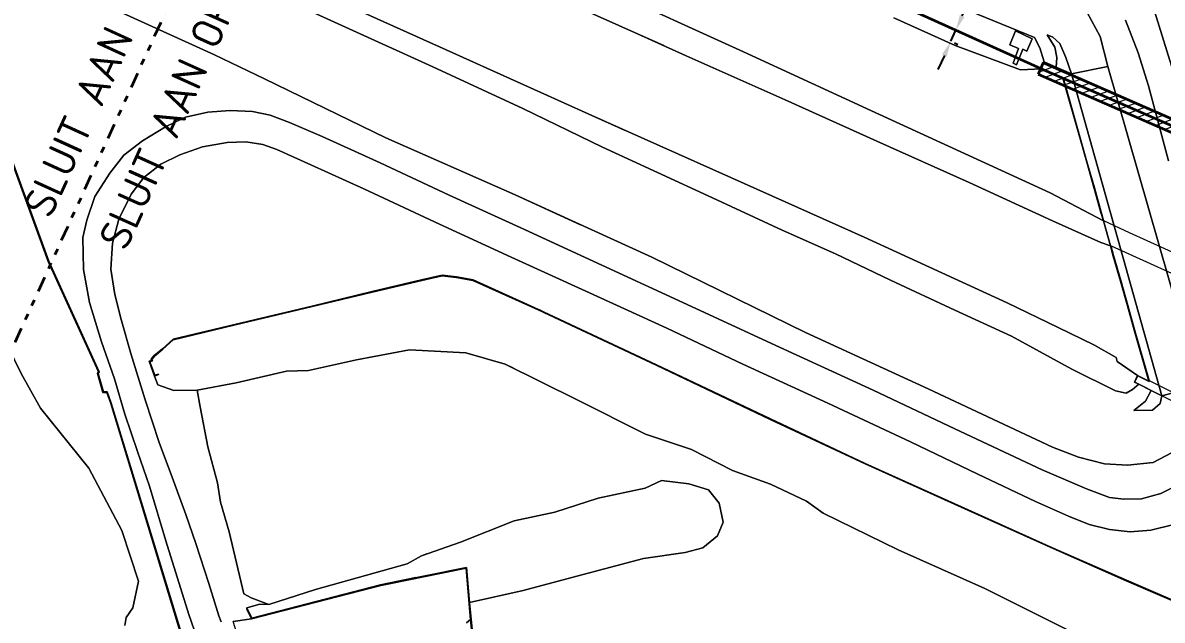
# Model space of a CAD drawing. Header units: metres. Extents: x 112942 to 118371, y 496117 to 499046.
# Drawn here: x 113584.2 to 113767.1, y 498353.3 to 498449.3 of the extents above; entities that cross this region are included whole.
import ezdxf
from ezdxf.enums import TextEntityAlignment as Align

# ---------------------------------------------------------------- set-up
doc = ezdxf.new("R2010")
doc.units = ezdxf.units.M
doc.linetypes.add('AL-TEKENBLADGRENS', pattern=[11.5, 2.5, -1.5, 1, -1.5, 1, -1.5, 2.5])
for name, color, linetype, lineweight in [('B-WE-OG-TOPOKAART-G', 253, 'Continuous', 18), ('N-WE-KL-DATA_GLASVEZEL-G', 90, 'KL-GLASVEZEL-N', 35), ('N-WE-KL-DATA_GLASVEZEL-M', 7, 'Continuous', 18), ('N-WE-KL-DATA_KABELGOOT-A', 92, 'Continuous', 18), ('N-WE-KL-DATA_KABELGOOT-G', 90, 'Continuous', 35), ('X-XX-AL-TEKENBLADGRENS-G', 7, 'AL-TEKENBLADGRENS', 35), ('X-XX-AL-TEKENBLADGRENS-T50', 130, 'Continuous', 50)]:
    doc.layers.add(name, color=color, linetype=linetype, lineweight=lineweight)
doc.styles.add('ISO', font='isocp.shx')
doc.styles.add('NLCS-ISO-T50', font='NLCS-ISO.ttf', dxfattribs={"height": 5})
doc.linetypes.add('KL-GLASVEZEL-N', pattern='A,4,-1,[101,NLCS.SHX,S=0.5,R=0,X=0,Y=0],-1,4,-1,["G",Standard,S=1,R=0,X=-0.25,Y=-0.5],-1.5', length=12.5)
doc.dimstyles.new('ISO', dxfattribs={"dimtxt": 2.5, "dimasz": 2.5, "dimexe": 1.25, "dimexo": 0.625, "dimtad": 1, "dimtxsty": 'ISO', "dimcen": 2.5, "dimadec": 0, "dimazin": 0, "dimtfac": 1, "dimtmove": 0, "dimatfit": 3, "dimfxl": 1, "dimarcsym": 0})

# ---------------------------------------------------------------- blocks, each defined once
blk = doc.blocks.new('*D62')
at = {"layer": 'Defpoints', "color": 0, "transparency": 16777216}
for p in [(113733.96, 498448.08), (113733.96, 498448.08), (113733.16, 498446.31)]:
    blk.add_point(p, dxfattribs=at)
at = {"layer": 'N-WE-KL-DATA_GLASVEZEL-M', "color": 0, "lineweight": -2, "transparency": 16777216}
for p, q in [((113734.99, 498450.36), (113738.59, 498458.32)), ((113733.16, 498446.31), (113733.96, 498448.08)), ((113734.53, 498447.82), (113735.1, 498447.57)), ((113733.73, 498446.05), (113734.3, 498445.79)), ((113732.13, 498444.03), (113731.1, 498441.75))]:
    blk.add_line(p, q, dxfattribs=at)
at = {"layer": 'N-WE-KL-DATA_GLASVEZEL-M', "color": 0, "transparency": 16777216}
for points in [[(113734.61, 498450.53), (113735.37, 498450.19), (113733.96, 498448.08)], [(113731.75, 498444.2), (113732.51, 498443.86), (113733.16, 498446.31)]]:
    blk.add_solid(points, dxfattribs=at)
at = {"layer": 'N-WE-KL-DATA_GLASVEZEL-M', "color": 0, "transparency": 16777216, "insert": (113735.43, 498456.33), "char_height": 2.5, "attachment_point": 5, "rotation": 65.6959, "style": 'ISO'}
blk.add_mtext('1,95', dxfattribs=at)

msp = doc.modelspace()

# ---------------------------------------------------------------- hatches: boundary and pattern name
at = {"layer": 'N-WE-KL-DATA_KABELGOOT-A'}
h = msp.add_hatch(dxfattribs=at)
h.set_pattern_fill('ANSI31', color=256, scale=0.35, style=0)
h.set_pattern_definition([(20, (113280.6995, 498011.3601), (-0.3800699, 1.0442334), [])])
h.paths.add_polyline_path([(113747.207, 498441.003), (113811.343, 498412.959), (113812.144, 498414.791), (113748.008, 498442.836)])

# ---------------------------------------------------------------- linework, layer by layer
at = {"layer": 'B-WE-OG-TOPOKAART-G'}
for points in [[(113680.766, 498432.046, 6.619), (113674.909, 498434.659, 6.629), (113652.136, 498444.92, 6.622), (113628.935, 498455.426, 6.615), (113605.692, 498465.936, 6.643), (113582.381, 498476.284, 6.578), (113558.957, 498486.213, 6.581), (113548.61, 498490.54, 6.571), (113525.808, 498500.073, 6.547), (113502.919, 498509.311, 6.475), (113490.704, 498514.081, 6.396), (113475.551, 498519.226, 6.305), (113458.5, 498523.963, 6.216), (113466.537, 498534.285, 6.768), (113468.114, 498539.384, 6.937), (113448.143, 498548.573, 6.933), (113414.083, 498563.854, 7.012)], [(113687.083, 498445.593, 7.002), (113682.846, 498447.5, 7.018), (113647.484, 498463.315, 7.018), (113623.825, 498473.953, 7.003), (113595.491, 498487.322, 7.041), (113569.942, 498498.891, 7.022), (113541.159, 498511.86, 7.006), (113515.37, 498523.489, 7.001), (113490.165, 498534.76, 7.016), (113464.322, 498546.345, 7.055), (113438.683, 498557.872, 7.086)], [(113438.683, 498557.872, 7.086), (113464.322, 498546.345, 7.055), (113490.165, 498534.76, 7.016), (113515.37, 498523.489, 7.001), (113541.159, 498511.86, 7.006), (113569.942, 498498.891, 7.022), (113595.491, 498487.322, 7.041), (113623.825, 498473.953, 7.003), (113647.484, 498463.315, 7.018), (113682.846, 498447.5, 7.018), (113687.083, 498445.593, 7.002)], [(113439.674, 498527.521, 6.099), (113458.5, 498523.963, 6.216), (113475.551, 498519.226, 6.305), (113490.704, 498514.081, 6.396), (113502.919, 498509.311, 6.475), (113525.808, 498500.073, 6.547), (113548.61, 498490.54, 6.571), (113558.957, 498486.213, 6.581), (113582.381, 498476.284, 6.578), (113605.692, 498465.936, 6.643), (113628.935, 498455.426, 6.615), (113652.136, 498444.92, 6.622), (113674.909, 498434.659, 6.629), (113680.766, 498432.046, 6.619)], [(113679.089, 498428.451, 6.273), (113677.223, 498429.309, 6.27), (113664.422, 498435.5, 6.317), (113650.007, 498442.171, 6.257), (113635.977, 498448.578, 6.273), (113616.357, 498457.565, 6.3), (113594.48, 498467.449, 6.37), (113589.938, 498468.011, 6.44), (113585.243, 498469.644, 6.39), (113582.869, 498471.755, 6.377), (113582.064, 498472.47, 6.373), (113552.162, 498485.513, 6.287), (113531.104, 498494.174, 6.243), (113511.132, 498501.99, 6.193), (113494.706, 498508.8, 6.173), (113483.98, 498512.812, 6.127), (113475.468, 498515.743, 6.08), (113467.354, 498518.154, 6.063), (113455.432, 498521.047, 5.91), (113446.351, 498522.968, 5.863), (113437.098, 498524.55, 5.8)], [(113538.691, 498517.3, 6.954), (113539.049, 498517.139, 6.954), (113559.022, 498508.188, 6.96), (113576.603, 498500.35, 6.94), (113601.149, 498489.304, 6.945), (113628.123, 498477.21, 6.927), (113653.491, 498465.75, 6.938), (113676.824, 498455.132, 6.951), (113699.85, 498444.604, 6.926), (113721.694, 498434.548, 6.897), (113749.122, 498421.955, 6.869), (113757.652, 498417.439, 6.902), (113758.791, 498413.424, 6.845), (113757.254, 498413.984, 6.864), (113749.473, 498417.477, 6.891), (113736.087, 498423.628, 6.935), (113721.29, 498430.258, 6.971), (113706.575, 498436.873, 6.997)], [(113706.575, 498436.873, 6.997), (113690.668, 498443.979, 6.988), (113682.846, 498447.5, 7.018), (113647.484, 498463.315, 7.018), (113623.825, 498473.953, 7.003), (113595.491, 498487.322, 7.041), (113569.942, 498498.891, 7.022), (113541.159, 498511.86, 7.006), (113537.024, 498513.725, 7.005)], [(113676.365, 498476.296, 6.181), (113691.073, 498482.96, 0.197), (113707.173, 498476.298, 0.147), (113727.778, 498467.616, 0.217), (113741.202, 498461.821, 0.263), (113748.563, 498457.421, 0.29), (113754.374, 498452.209, 0.166), (113757.131, 498447.065, 0.336), (113758.363, 498442.252, 0.306), (113752.555, 498441.066, 4.526), (113751.609, 498443.706, 4.686), (113750.672, 498445.957, 4.676), (113749.565, 498446.971, 4.626), (113748.624, 498447.324, 4.9), (113749.842, 498445.367, 4.887), (113750.157, 498443.691, 4.953), (113750.076, 498442.15, 4.89), (113748.145, 498442.994, 6.46), (113747.473, 498445.224, 6.18), (113746.608, 498446.877, 6.329), (113734.929, 498451.644, 6.05), (113711.499, 498461.619, 6.123), (113681.815, 498474.03, 6.16), (113676.365, 498476.296, 6.181)], [(113577.602, 498460.99, 0.247), (113582.869, 498471.755, 6.377), (113585.243, 498469.644, 6.39), (113589.938, 498468.011, 6.44), (113594.48, 498467.449, 6.37), (113616.357, 498457.565, 6.3), (113635.977, 498448.578, 6.273), (113650.007, 498442.171, 6.257), (113664.422, 498435.5, 6.317), (113677.223, 498429.309, 6.27), (113679.089, 498428.451, 6.273)], [(113647.484, 498463.315, 7.018), (113682.846, 498447.5, 7.018), (113690.668, 498443.979, 6.988), (113706.575, 498436.873, 6.997), (113721.29, 498430.258, 6.971), (113736.087, 498423.628, 6.935), (113749.473, 498417.477, 6.891), (113757.254, 498413.984, 6.864), (113758.791, 498413.424, 6.845), (113759.252, 498411.8, 6.864), (113760.392, 498407.777, 6.796), (113761.519, 498403.804, 6.73), (113762.674, 498399.731, 6.657), (113764.939, 498391.742, 6.563), (113764.22, 498392.107, 6.557), (113763.15, 498392.649, 6.567), (113759.875, 498394.895, 6.533), (113759.727, 498395.516, 6.548), (113756.115, 498397.546, 6.573), (113750.385, 498400.355, 6.568), (113742.184, 498404.272, 6.567), (113719.269, 498414.841, 6.602), (113697.934, 498424.386, 6.591), (113674.909, 498434.659, 6.629), (113652.136, 498444.92, 6.622), (113628.935, 498455.426, 6.615)], [(113571.719, 498448.934, -0.602), (113577.602, 498460.99, 0.247), (113581.367, 498459.404, 0.253), (113614.917, 498444.091, 0.28), (113622.989, 498440.26, 0.323), (113642.438, 498430.778, 0.27), (113663.224, 498421.613, 0.257), (113673.677, 498416.845, 0.262)], [(113571.719, 498448.934, -0.602), (113577.602, 498460.99, 0.247), (113581.367, 498459.404, 0.253), (113614.917, 498444.091, 0.28), (113622.989, 498440.26, 0.323), (113642.438, 498430.778, 0.27), (113663.224, 498421.613, 0.257), (113685.154, 498411.609, 0.267), (113709.803, 498399.555, 0.203), (113729.508, 498390.488, 0.24), (113749.5, 498381.142, 0.32), (113753.641, 498379.525, 0.393), (113757.837, 498378.445, 0.36), (113761.522, 498378.223, 0.34), (113765.628, 498378.653, 0.297), (113768.612, 498380.229, 0.283)], [(113673.677, 498416.845, 0.262), (113663.224, 498421.613, 0.257), (113642.438, 498430.778, 0.27), (113622.989, 498440.26, 0.323), (113614.917, 498444.091, 0.28), (113581.367, 498459.404, 0.253), (113577.602, 498460.99, 0.247)], [(113768.612, 498380.229, 0.283), (113765.628, 498378.653, 0.297), (113761.522, 498378.223, 0.34), (113757.837, 498378.445, 0.36), (113753.641, 498379.525, 0.393), (113749.5, 498381.142, 0.32), (113729.508, 498390.488, 0.24), (113709.803, 498399.555, 0.203), (113685.154, 498411.609, 0.267), (113663.224, 498421.613, 0.257), (113642.438, 498430.778, 0.27), (113622.989, 498440.26, 0.323), (113614.917, 498444.091, 0.28), (113581.367, 498459.404, 0.253), (113577.602, 498460.99, 0.247)], [(113616.357, 498457.565, 6.3), (113635.977, 498448.578, 6.273), (113650.007, 498442.171, 6.257), (113664.422, 498435.5, 6.317), (113677.223, 498429.309, 6.27), (113694.919, 498421.179, 6.297), (113706.065, 498415.95, 6.293), (113714.652, 498412.151, 6.31), (113723.454, 498407.959, 6.273), (113733.81, 498403.135, 6.297), (113742.901, 498398.92, 6.29), (113752.573, 498393.654, 6.287), (113759.583, 498390.15, 6.353), (113761.337, 498389.801, 6.417), (113762.348, 498390.352, 6.43), (113763.337, 498391.22, 6.653), (113765.327, 498390.211, 4.92), (113764.397, 498388.52, 5.001), (113762.527, 498386.992, 5.05), (113765.559, 498387.039, 4.935), (113766.766, 498388.139, 4.857), (113767.047, 498389.338, 4.956), (113773.098, 498390.984, 0.146)], [(113628.935, 498455.426, 6.615), (113652.136, 498444.92, 6.622), (113674.909, 498434.659, 6.629), (113697.934, 498424.386, 6.591), (113719.269, 498414.841, 6.602), (113742.184, 498404.272, 6.567), (113750.385, 498400.355, 6.568), (113756.115, 498397.546, 6.573), (113759.727, 498395.516, 6.548), (113759.875, 498394.895, 6.533), (113763.15, 498392.649, 6.567), (113762.662, 498391.553, 6.416), (113763.337, 498391.22, 6.653), (113762.348, 498390.352, 6.43), (113761.337, 498389.801, 6.417), (113759.583, 498390.15, 6.353), (113752.573, 498393.654, 6.287), (113742.901, 498398.92, 6.29), (113733.81, 498403.135, 6.297), (113723.454, 498407.959, 6.273), (113714.652, 498412.151, 6.31), (113706.065, 498415.95, 6.293), (113694.919, 498421.179, 6.297), (113677.223, 498429.309, 6.27), (113664.422, 498435.5, 6.317), (113650.007, 498442.171, 6.257), (113635.977, 498448.578, 6.273), (113616.357, 498457.565, 6.3)], [(113724.018, 498450.048, 6.577), (113733.884, 498445.639, 6.538), (113744.367, 498441.709, 6.526), (113747.704, 498441.877, 6.543), (113747.971, 498441.76, 6.533), (113751.149, 498440.371, 6.523), (113753.848, 498430.852, 6.637), (113754.976, 498426.876, 6.707), (113756.17, 498422.666, 6.791), (113757.271, 498418.783, 6.861), (113757.652, 498417.439, 6.902), (113749.122, 498421.955, 6.869), (113721.694, 498434.548, 6.897), (113699.85, 498444.604, 6.926), (113676.824, 498455.132, 6.951)], [(113734.929, 498451.644, 6.05), (113746.608, 498446.877, 6.329), (113747.473, 498445.224, 6.18), (113748.145, 498442.994, 6.46), (113747.704, 498441.877, 6.543), (113744.367, 498441.709, 6.526), (113733.884, 498445.639, 6.538), (113724.018, 498450.048, 6.577)], [(113773.098, 498390.984, 0.146), (113758.363, 498442.252, 0.306), (113757.131, 498447.065, 0.336), (113754.374, 498452.209, 0.166)], [(113761.19, 498449.691, 0.116), (113763.241, 498444.432, 0.136), (113764.896, 498439.131, 0.156), (113768.103, 498427.12, 0.126)], [(113768.103, 498427.12, 0.126), (113764.896, 498439.131, 0.156), (113763.241, 498444.432, 0.136), (113761.19, 498449.691, 0.116)], [(113770.591, 498436.004, 0.126), (113765.861, 498451.11, 0.226)], [(113765.861, 498451.11, 0.226), (113770.591, 498436.004, 0.126)], [(113572.865, 498427.564, -0.867), (113572.238, 498429.79, -0.85), (113572.33, 498429.829, -1.047), (113569.198, 498437.28, -1.047), (113567.138, 498439.605, -1.047), (113571.662, 498448.852, -1.047), (113573.547, 498447.541, -1.047), (113580.893, 498431.059, -1.047), (113588.249, 498410.93, -1.047), (113596.301, 498393.209, -1.047), (113596.165, 498392.958, -1.047), (113597.028, 498389.892, -1.047), (113597.639, 498389.905, -1.047), (113598.272, 498388.129, -1.047), (113609.917, 498349.88, -1.047)], [(113572.865, 498427.564, -0.867), (113572.238, 498429.79, -0.85), (113572.33, 498429.829, -1.047), (113569.198, 498437.28, -1.047), (113567.138, 498439.605, -1.047), (113571.662, 498448.852, -1.047), (113573.547, 498447.541, -1.047), (113580.893, 498431.059, -1.047), (113588.249, 498410.93, -1.047), (113596.301, 498393.209, -1.047), (113596.165, 498392.958, -1.047), (113597.028, 498389.892, -1.047), (113597.639, 498389.905, -1.047), (113598.272, 498388.129, -1.047), (113609.917, 498349.88, -1.047)], [(113571.662, 498448.852, -1.047), (113571.719, 498448.934, -0.602), (113573.627, 498447.607, -0.584), (113580.986, 498431.097, -0.619), (113588.342, 498410.968, -0.584), (113596.412, 498393.205, -0.613), (113596.272, 498392.946, -0.613), (113596.165, 498392.958, -1.047), (113596.301, 498393.209, -1.047), (113588.249, 498410.93, -1.047), (113580.893, 498431.059, -1.047), (113573.547, 498447.541, -1.047), (113571.662, 498448.852, -1.047)], [(113571.662, 498448.852, -1.047), (113571.719, 498448.934, -0.602), (113573.627, 498447.607, -0.584), (113580.986, 498431.097, -0.619), (113588.342, 498410.968, -0.584), (113596.412, 498393.205, -0.613), (113596.272, 498392.946, -0.613), (113596.165, 498392.958, -1.047), (113596.301, 498393.209, -1.047), (113588.249, 498410.93, -1.047), (113580.893, 498431.059, -1.047), (113573.547, 498447.541, -1.047), (113571.662, 498448.852, -1.047)], [(113610.114, 498349.576, -0.648), (113598.367, 498388.161, -0.613), (113597.709, 498390.007, -0.613), (113597.103, 498389.994, -0.613), (113596.272, 498392.946, -0.613), (113596.412, 498393.205, -0.613), (113588.342, 498410.968, -0.584), (113580.986, 498431.097, -0.619), (113573.627, 498447.607, -0.584), (113571.719, 498448.934, -0.602)], [(113610.114, 498349.576, -0.648), (113598.367, 498388.161, -0.613), (113597.709, 498390.007, -0.613), (113597.103, 498389.994, -0.613), (113596.272, 498392.946, -0.613), (113596.412, 498393.205, -0.613), (113588.342, 498410.968, -0.584), (113580.986, 498431.097, -0.619), (113573.627, 498447.607, -0.584), (113571.719, 498448.934, -0.602)], [(113743.146, 498442.765, 6.56), (113743.727, 498442.531, 6.53), (113744.721, 498445.006, 6.35), (113745.357, 498444.712, 6.344), (113746.233, 498446.685, 6.329), (113743.521, 498447.947, 6.446), (113742.651, 498445.738, 6.44), (113744.015, 498445.132, 6.431), (113743.146, 498442.765, 6.56)], [(113743.146, 498442.765, 6.56), (113744.015, 498445.132, 6.431), (113742.651, 498445.738, 6.44), (113743.521, 498447.947, 6.446), (113746.233, 498446.685, 6.329), (113745.357, 498444.712, 6.344), (113744.721, 498445.006, 6.35), (113743.727, 498442.531, 6.53), (113743.146, 498442.765, 6.56)], [(113750.076, 498442.15, 4.89), (113750.157, 498443.691, 4.953), (113749.842, 498445.367, 4.887), (113748.624, 498447.324, 4.9), (113749.565, 498446.971, 4.626), (113750.672, 498445.957, 4.676), (113751.609, 498443.706, 4.686), (113752.555, 498441.066, 4.526), (113750.076, 498442.15, 4.89)], [(113747.971, 498441.76, 6.533), (113747.704, 498441.877, 6.543), (113748.145, 498442.994, 6.46), (113750.076, 498442.15, 4.89), (113752.555, 498441.066, 4.526), (113767.047, 498389.338, 4.956), (113765.327, 498390.211, 4.92), (113763.337, 498391.22, 6.653), (113762.662, 498391.553, 6.416), (113763.15, 498392.649, 6.567), (113764.22, 498392.107, 6.557), (113764.939, 498391.742, 6.563), (113762.674, 498399.731, 6.657), (113761.519, 498403.804, 6.73), (113760.392, 498407.777, 6.796), (113759.252, 498411.8, 6.864), (113758.791, 498413.424, 6.845), (113757.652, 498417.439, 6.902), (113757.271, 498418.783, 6.861), (113756.17, 498422.666, 6.791), (113754.976, 498426.876, 6.707), (113753.848, 498430.852, 6.637), (113751.149, 498440.371, 6.523), (113747.971, 498441.76, 6.533)], [(113811.844, 498415.086, 6.353), (113811.35, 498414.102, 6.36), (113809.702, 498414.822, 6.36), (113824.943, 498361.249, 6.419), (113828.182, 498359.606, 6.333), (113827.684, 498358.625, 6.148), (113762.727, 498391.576, 6.416), (113763.174, 498392.581, 6.567), (113765.018, 498391.646, 6.563), (113751.191, 498440.407, 6.523), (113747.768, 498441.903, 6.543), (113748.172, 498442.927, 6.46), (113811.844, 498415.086, 6.353)], [(113752.555, 498441.066, 4.526), (113758.363, 498442.252, 0.306), (113773.098, 498390.984, 0.146), (113767.047, 498389.338, 4.956), (113752.555, 498441.066, 4.526)], [(113751.245, 498440.398, 6.523), (113809.683, 498414.707, 6.36), (113812.89, 498403.435, 6.643), (113814.02, 498399.463, 6.691), (113815.245, 498395.156, 6.776), (113816.309, 498391.417, 6.836), (113816.713, 498389.999, 6.896), (113794.965, 498400.293, 6.851), (113776.012, 498409.103, 6.839), (113761.847, 498415.54, 6.833), (113757.748, 498417.466, 6.902), (113757.367, 498418.811, 6.861), (113756.266, 498422.693, 6.791), (113755.072, 498426.903, 6.707), (113753.945, 498430.879, 6.637), (113751.245, 498440.398, 6.523)], [(113671.798, 498412.814, 0.243), (113664.724, 498416.073, 0.25), (113652.621, 498421.604, 0.237), (113641.517, 498426.748, 0.28), (113632.209, 498430.977, 0.31), (113626.971, 498433.266, 0.297), (113623.901, 498434.454, 0.317), (113621.048, 498435.008, 0.34), (113617.446, 498435.188, 0.31), (113613.885, 498434.89, 0.253), (113610.289, 498434.108, 0.17), (113607.049, 498432.58, 0.087), (113603.406, 498430.324, -0.003), (113600.396, 498427.989, -0.07), (113598.11, 498425.127, -0.153), (113595.733, 498421.386, -0.237), (113594.425, 498417.592, -0.223), (113593.806, 498414.772, -0.287), (113593.909, 498409.661, -0.183), (113594.888, 498404.362, -0.227), (113596.812, 498398.041, -0.2), (113598.859, 498392.069, -0.15), (113600.549, 498386.414, -0.307), (113602.577, 498380.4, -0.383), (113604.496, 498374.851, -0.58), (113607.153, 498366.084, -0.62), (113610.821, 498354.24, -0.567), (113612.153, 498350.39, -0.53)], [(113612.153, 498350.39, -0.53), (113610.821, 498354.24, -0.567), (113607.153, 498366.084, -0.62), (113604.496, 498374.851, -0.58), (113602.577, 498380.4, -0.383), (113600.549, 498386.414, -0.307), (113598.859, 498392.069, -0.15), (113596.812, 498398.041, -0.2), (113594.888, 498404.362, -0.227), (113593.909, 498409.661, -0.183), (113593.806, 498414.772, -0.287), (113594.425, 498417.592, -0.223), (113595.733, 498421.386, -0.237), (113598.11, 498425.127, -0.153), (113600.396, 498427.989, -0.07), (113603.406, 498430.324, -0.003), (113607.049, 498432.58, 0.087), (113610.289, 498434.108, 0.17), (113613.885, 498434.89, 0.253), (113617.446, 498435.188, 0.31), (113621.048, 498435.008, 0.34), (113623.901, 498434.454, 0.317), (113626.971, 498433.266, 0.297), (113632.209, 498430.977, 0.31), (113641.517, 498426.748, 0.28), (113652.621, 498421.604, 0.237), (113664.724, 498416.073, 0.25), (113671.798, 498412.814, 0.243)], [(113770.06, 498375.298, 0.203), (113766.877, 498373.653, 0.2), (113763.8, 498372.813, 0.22), (113760.951, 498372.791, 0.2), (113758.61, 498373.012, 0.183), (113754.944, 498374.409, 0.247), (113747.829, 498377.468, 0.207), (113733.814, 498384.079, 0.187), (113720.667, 498390.28, 0.193), (113705.067, 498397.421, 0.233), (113691.538, 498403.731, 0.237), (113677.134, 498410.356, 0.237), (113664.724, 498416.073, 0.25), (113652.621, 498421.604, 0.237), (113641.517, 498426.748, 0.28), (113632.209, 498430.977, 0.31), (113626.971, 498433.266, 0.297), (113623.901, 498434.454, 0.317), (113621.048, 498435.008, 0.34), (113617.446, 498435.188, 0.31), (113613.885, 498434.89, 0.253), (113610.289, 498434.108, 0.17), (113607.049, 498432.58, 0.087), (113603.406, 498430.324, -0.003), (113600.396, 498427.989, -0.07), (113598.11, 498425.127, -0.153), (113595.733, 498421.386, -0.237), (113594.425, 498417.592, -0.223), (113593.806, 498414.772, -0.287), (113593.909, 498409.661, -0.183), (113594.888, 498404.362, -0.227), (113596.812, 498398.041, -0.2), (113598.859, 498392.069, -0.15), (113600.549, 498386.414, -0.307), (113602.577, 498380.4, -0.383), (113604.496, 498374.851, -0.58), (113607.153, 498366.084, -0.62), (113610.821, 498354.24, -0.567), (113612.153, 498350.39, -0.53)], [(113612.153, 498350.39, -0.53), (113610.821, 498354.24, -0.567), (113607.153, 498366.084, -0.62), (113604.496, 498374.851, -0.58), (113602.577, 498380.4, -0.383), (113600.549, 498386.414, -0.307), (113598.859, 498392.069, -0.15), (113596.812, 498398.041, -0.2), (113594.888, 498404.362, -0.227), (113593.909, 498409.661, -0.183), (113593.806, 498414.772, -0.287), (113594.425, 498417.592, -0.223), (113595.733, 498421.386, -0.237), (113598.11, 498425.127, -0.153), (113600.396, 498427.989, -0.07), (113603.406, 498430.324, -0.003), (113607.049, 498432.58, 0.087), (113610.289, 498434.108, 0.17), (113613.885, 498434.89, 0.253), (113617.446, 498435.188, 0.31), (113621.048, 498435.008, 0.34), (113623.901, 498434.454, 0.317), (113626.971, 498433.266, 0.297), (113632.209, 498430.977, 0.31), (113641.517, 498426.748, 0.28), (113652.621, 498421.604, 0.237), (113664.724, 498416.073, 0.25), (113677.134, 498410.356, 0.237), (113691.538, 498403.731, 0.237), (113705.067, 498397.421, 0.233), (113720.667, 498390.28, 0.193), (113733.814, 498384.079, 0.187), (113747.829, 498377.468, 0.207), (113754.944, 498374.409, 0.247), (113758.61, 498373.012, 0.183), (113760.951, 498372.791, 0.2), (113763.8, 498372.813, 0.22), (113766.877, 498373.653, 0.2), (113770.06, 498375.298, 0.203)], [(113615.99, 498353.06, -0.559), (113615.651, 498354.06, -0.56), (113614.042, 498359.251, -0.543), (113611.95, 498365.652, -0.513), (113610.324, 498370.284, -0.56), (113608.336, 498375.736, -0.447), (113606.066, 498381.855, -0.33), (113603.786, 498388.703, -0.177), (113601.488, 498396.135, -0.133), (113599.934, 498401.619, -0.3), (113598.919, 498405.626, -0.263), (113598.278, 498409.725, -0.327), (113598.568, 498413.862, -0.337), (113599.569, 498417.746, -0.287), (113601.546, 498421.744, -0.297), (113603.569, 498424.42, -0.17), (113606.317, 498426.552, -0.103), (113609.401, 498428.076, -0.017), (113613.034, 498429.339, 0.087), (113616.986, 498430.02, 0.18), (113619.945, 498430.125, 0.24), (113622.685, 498429.742, 0.207), (113624.972, 498428.895, 0.187), (113630.431, 498426.463, 0.18), (113638.899, 498422.6, 0.157), (113651.074, 498416.945, 0.11), (113662.59, 498411.652, 0.087), (113669.726, 498408.371, 0.097)], [(113669.726, 498408.371, 0.097), (113662.59, 498411.652, 0.087), (113651.074, 498416.945, 0.11), (113638.899, 498422.6, 0.157), (113630.431, 498426.463, 0.18), (113624.972, 498428.895, 0.187), (113622.685, 498429.742, 0.207), (113619.945, 498430.125, 0.24), (113616.986, 498430.02, 0.18), (113613.034, 498429.339, 0.087), (113609.401, 498428.076, -0.017), (113606.317, 498426.552, -0.103), (113603.569, 498424.42, -0.17), (113601.546, 498421.744, -0.297), (113599.569, 498417.746, -0.287), (113598.568, 498413.862, -0.337), (113598.278, 498409.725, -0.327), (113598.919, 498405.626, -0.263), (113599.934, 498401.619, -0.3), (113601.488, 498396.135, -0.133), (113603.786, 498388.703, -0.177), (113606.066, 498381.855, -0.33), (113608.336, 498375.736, -0.447), (113610.324, 498370.284, -0.56), (113611.95, 498365.652, -0.513), (113614.042, 498359.251, -0.543), (113615.651, 498354.06, -0.56), (113615.99, 498353.06, -0.559)], [(113615.99, 498353.06, -0.559), (113615.651, 498354.06, -0.56), (113614.042, 498359.251, -0.543), (113611.95, 498365.652, -0.513), (113610.324, 498370.284, -0.56), (113608.336, 498375.736, -0.447), (113606.066, 498381.855, -0.33), (113603.786, 498388.703, -0.177), (113601.488, 498396.135, -0.133), (113599.934, 498401.619, -0.3), (113598.919, 498405.626, -0.263), (113598.278, 498409.725, -0.327), (113598.568, 498413.862, -0.337), (113599.569, 498417.746, -0.287), (113601.546, 498421.744, -0.297), (113603.569, 498424.42, -0.17), (113606.317, 498426.552, -0.103), (113609.401, 498428.076, -0.017), (113613.034, 498429.339, 0.087), (113616.986, 498430.02, 0.18), (113619.945, 498430.125, 0.24), (113622.685, 498429.742, 0.207), (113624.972, 498428.895, 0.187), (113630.431, 498426.463, 0.18), (113638.899, 498422.6, 0.157), (113651.074, 498416.945, 0.11), (113662.59, 498411.652, 0.087), (113674.571, 498406.143, 0.103), (113687.564, 498400.202, 0.11), (113699.77, 498394.453, 0.09), (113713.401, 498388.199, 0.12), (113726.683, 498381.99, 0.09), (113737.496, 498376.8, 0.013), (113746.743, 498372.42, -0.01), (113752.058, 498370.031, 0.063), (113755.353, 498368.687, 0.11), (113758.624, 498367.924, 0.167), (113761.943, 498367.504, 0.267), (113765.248, 498367.801, 0.34), (113768.962, 498368.717, 0.37)], [(113768.962, 498368.717, 0.37), (113765.248, 498367.801, 0.34), (113761.943, 498367.504, 0.267), (113758.624, 498367.924, 0.167), (113755.353, 498368.687, 0.11), (113752.058, 498370.031, 0.063), (113746.743, 498372.42, -0.01), (113737.496, 498376.8, 0.013), (113726.683, 498381.99, 0.09), (113713.401, 498388.199, 0.12), (113699.77, 498394.453, 0.09), (113687.564, 498400.202, 0.11), (113674.571, 498406.143, 0.103), (113662.59, 498411.652, 0.087), (113651.074, 498416.945, 0.11), (113638.899, 498422.6, 0.157), (113630.431, 498426.463, 0.18), (113624.972, 498428.895, 0.187), (113622.685, 498429.742, 0.207), (113619.945, 498430.125, 0.24), (113616.986, 498430.02, 0.18), (113613.034, 498429.339, 0.087), (113609.401, 498428.076, -0.017), (113606.317, 498426.552, -0.103), (113603.569, 498424.42, -0.17), (113601.546, 498421.744, -0.297), (113599.569, 498417.746, -0.287), (113598.568, 498413.862, -0.337), (113598.278, 498409.725, -0.327), (113598.919, 498405.626, -0.263), (113599.934, 498401.619, -0.3), (113601.488, 498396.135, -0.133), (113603.786, 498388.703, -0.177), (113606.066, 498381.855, -0.33), (113608.336, 498375.736, -0.447), (113610.324, 498370.284, -0.56), (113611.95, 498365.652, -0.513), (113614.042, 498359.251, -0.543), (113615.651, 498354.06, -0.56), (113615.99, 498353.06, -0.559)], [(113567.171, 498425.678, -0.969), (113570.142, 498426.607, -0.856), (113572.865, 498427.564, -0.867), (113576.413, 498420.384, -0.908), (113580.241, 498409.244, -0.856), (113581.034, 498403.892, -0.836), (113581.827, 498397.24, -0.882), (113583.921, 498392.965, -0.867), (113587.029, 498387.364, -0.911), (113594.76, 498377.745, -0.891), (113600.047, 498367.715, -0.902), (113602.759, 498359.629, -0.888), (113601.817, 498355.312, -0.876), (113600.735, 498353.764, -0.844), (113600.529, 498352.502, -0.847)], [(113567.171, 498425.678, -0.969), (113570.142, 498426.607, -0.856), (113572.865, 498427.564, -0.867), (113576.413, 498420.384, -0.908), (113580.241, 498409.244, -0.856), (113581.034, 498403.892, -0.836), (113581.827, 498397.24, -0.882), (113583.921, 498392.965, -0.867), (113587.029, 498387.364, -0.911), (113594.76, 498377.745, -0.891), (113600.047, 498367.715, -0.902), (113602.759, 498359.629, -0.888), (113601.817, 498355.312, -0.876), (113600.735, 498353.764, -0.844), (113600.529, 498352.502, -0.847)], [(113600.529, 498352.502, -0.847), (113600.735, 498353.764, -0.844), (113601.817, 498355.312, -0.876), (113602.759, 498359.629, -0.888), (113600.047, 498367.715, -0.902), (113594.76, 498377.745, -0.891), (113587.029, 498387.364, -0.911), (113583.921, 498392.965, -0.867), (113581.827, 498397.24, -0.882), (113581.034, 498403.892, -0.836), (113580.241, 498409.244, -0.856), (113576.413, 498420.384, -0.908), (113572.865, 498427.564, -0.867)], [(113600.529, 498352.502, -0.847), (113600.735, 498353.764, -0.844), (113601.817, 498355.312, -0.876), (113602.759, 498359.629, -0.888), (113600.047, 498367.715, -0.902), (113594.76, 498377.745, -0.891), (113587.029, 498387.364, -0.911), (113583.921, 498392.965, -0.867), (113581.827, 498397.24, -0.882), (113581.034, 498403.892, -0.836), (113580.241, 498409.244, -0.856), (113576.413, 498420.384, -0.908), (113572.865, 498427.564, -0.867)], [(113824.889, 498361.257, 6.419), (113795.889, 498376.385, 6.689), (113765.035, 498391.769, 6.563), (113762.77, 498399.759, 6.657), (113761.615, 498403.831, 6.73), (113760.488, 498407.804, 6.796), (113759.348, 498411.827, 6.864), (113758.887, 498413.451, 6.845), (113774.282, 498406.465, 6.86), (113796.191, 498396.266, 6.836), (113817.912, 498385.783, 6.821), (113818.245, 498384.612, 6.877), (113819.398, 498380.558, 6.801), (113820.56, 498376.475, 6.74), (113821.725, 498372.377, 6.663), (113824.889, 498361.257, 6.419)], [(113667.266, 498403.095, -0.81), (113666.962, 498403.238, -0.81), (113656.472, 498407.99, -0.81), (113653.814, 498408.473, -0.81), (113651.507, 498408.727, -0.81), (113648.194, 498407.989, -0.81), (113640.243, 498406.124, -0.81), (113630.62, 498403.783, -0.81), (113618.228, 498400.839, -0.81), (113608.282, 498398.471, -0.81), (113606.602, 498396.923, -0.81), (113605.225, 498395.81, -0.81), (113604.778, 498395.229, -0.752), (113604.85, 498395.055, -0.752), (113604.442, 498394.906, -0.506), (113605.313, 498392.526, -0.506), (113605.831, 498391.106, -0.515), (113608.434, 498390.237, -0.729), (113612.14, 498390.266, -0.717), (113612.637, 498387.583, -0.497), (113613.87, 498381.148, -0.52), (113615.396, 498375.373, -0.583), (113615.926, 498372.263, -0.523), (113617.309, 498367.539, -0.453), (113619.674, 498357.585, -0.573), (113620.828, 498356.932, -0.553), (113623.64, 498355.878, -1.03), (113622.245, 498355.917, -1.03), (113620.139, 498355.32, -1.03), (113620.147, 498355.037, -1.03), (113620.858, 498353.551, -0.628)], [(113772.403, 498354.987, -0.813), (113761.343, 498359.762, -0.813), (113749.613, 498364.917, -0.815), (113734.851, 498371.549, -0.815), (113719.431, 498378.511, -0.813), (113704.221, 498385.673, -0.815), (113685.884, 498394.361, -0.813), (113666.962, 498403.238, -0.81), (113656.472, 498407.99, -0.81), (113653.814, 498408.473, -0.81), (113651.507, 498408.727, -0.81), (113648.194, 498407.989, -0.81), (113640.243, 498406.124, -0.81), (113630.62, 498403.783, -0.81), (113618.228, 498400.839, -0.81), (113608.282, 498398.471, -0.81), (113606.602, 498396.923, -0.81), (113605.225, 498395.81, -0.81), (113604.778, 498395.229, -0.752), (113604.85, 498395.055, -0.752), (113604.442, 498394.906, -0.506), (113605.313, 498392.526, -0.506), (113605.831, 498391.106, -0.515), (113608.434, 498390.237, -0.729), (113612.14, 498390.266, -0.717), (113612.637, 498387.583, -0.497), (113613.87, 498381.148, -0.52), (113615.396, 498375.373, -0.583), (113615.926, 498372.263, -0.523), (113617.309, 498367.539, -0.453), (113619.674, 498357.585, -0.573), (113620.828, 498356.932, -0.553), (113623.64, 498355.878, -1.03), (113622.245, 498355.917, -1.03), (113620.139, 498355.32, -1.03), (113620.147, 498355.037, -1.03), (113620.858, 498353.551, -0.628)], [(113662.932, 498393.801, -0.754), (113661.619, 498394.456, -0.758), (113655.315, 498396.284, -0.746), (113646.263, 498396.748, -0.729), (113637.74, 498395.16, -0.706), (113630.029, 498393.419, -0.735), (113626.508, 498393.338, -0.755), (113618.402, 498391.433, -0.735), (113612.14, 498390.266, -0.717), (113608.434, 498390.237, -0.729), (113605.831, 498391.106, -0.515), (113605.313, 498392.526, -0.506), (113605.97, 498392.766, -1.101), (113605.935, 498392.86, -1.1), (113605.372, 498392.654, -1.1), (113604.57, 498394.846, -1.1), (113604.978, 498394.996, -1.1), (113604.944, 498395.09, -1.101), (113604.893, 498395.214, -1.101), (113605.288, 498395.732, -1.1), (113606.667, 498396.847, -1.1), (113608.331, 498398.38, -1.1), (113618.251, 498400.742, -1.1), (113630.643, 498403.686, -1.1), (113640.266, 498406.027, -1.1), (113648.216, 498407.892, -1.1), (113651.513, 498408.626, -1.1), (113653.8, 498408.374, -1.1), (113656.442, 498407.894, -1.1), (113666.92, 498403.147, -1.1), (113667.223, 498403.005, -1.1)], [(113752.948, 498351.278, -0.847), (113738.614, 498358.427, -0.847), (113724.691, 498364.655, -0.83), (113712.673, 498370.513, -0.836), (113709.98, 498372.448, -0.902), (113704.216, 498375.162, -0.879), (113698.133, 498377.358, -0.853), (113691.508, 498380.734, -0.749), (113684.125, 498383.222, -0.738), (113673.15, 498388.707, -0.723), (113661.619, 498394.456, -0.758), (113655.315, 498396.284, -0.746), (113646.263, 498396.748, -0.729), (113637.74, 498395.16, -0.706), (113630.029, 498393.419, -0.735), (113626.508, 498393.338, -0.755), (113618.402, 498391.433, -0.735), (113612.14, 498390.266, -0.717), (113608.434, 498390.237, -0.729), (113605.831, 498391.106, -0.515), (113605.313, 498392.526, -0.506), (113605.97, 498392.766, -1.101), (113605.935, 498392.86, -1.1), (113605.372, 498392.654, -1.1), (113604.57, 498394.846, -1.1), (113604.978, 498394.996, -1.1), (113604.944, 498395.09, -1.101), (113604.893, 498395.214, -1.101), (113605.288, 498395.732, -1.1), (113606.667, 498396.847, -1.1), (113608.331, 498398.38, -1.1), (113618.251, 498400.742, -1.1), (113630.643, 498403.686, -1.1), (113640.266, 498406.027, -1.1), (113648.216, 498407.892, -1.1), (113651.513, 498408.626, -1.1), (113653.8, 498408.374, -1.1), (113656.442, 498407.894, -1.1), (113666.92, 498403.147, -1.1), (113685.841, 498394.271, -1.1), (113704.178, 498385.583, -1.1), (113719.389, 498378.42, -1.1), (113734.81, 498371.458, -1.1), (113749.572, 498364.826, -1.1), (113761.303, 498359.67, -1.1), (113772.367, 498354.894, -1.1)], [(113604.85, 498395.055, -0.752), (113604.778, 498395.229, -0.752), (113605.225, 498395.81, -0.81), (113606.602, 498396.923, -0.81), (113608.282, 498398.471, -0.81), (113618.228, 498400.839, -0.81), (113630.62, 498403.783, -0.81), (113640.243, 498406.124, -0.81), (113648.194, 498407.989, -0.81), (113651.507, 498408.727, -0.81), (113653.814, 498408.473, -0.81), (113656.472, 498407.99, -0.81), (113666.962, 498403.238, -0.81), (113667.266, 498403.095, -0.81)], [(113604.85, 498395.055, -0.752), (113604.778, 498395.229, -0.752), (113605.225, 498395.81, -0.81), (113606.602, 498396.923, -0.81), (113608.282, 498398.471, -0.81), (113618.228, 498400.839, -0.81), (113630.62, 498403.783, -0.81), (113640.243, 498406.124, -0.81), (113648.194, 498407.989, -0.81), (113651.507, 498408.727, -0.81), (113653.814, 498408.473, -0.81), (113656.472, 498407.99, -0.81), (113666.962, 498403.238, -0.81), (113685.884, 498394.361, -0.813), (113704.221, 498385.673, -0.815), (113719.431, 498378.511, -0.813), (113734.851, 498371.549, -0.815), (113749.613, 498364.917, -0.815), (113761.343, 498359.762, -0.813), (113772.403, 498354.987, -0.813)], [(113667.223, 498403.005, -1.1), (113666.92, 498403.147, -1.1), (113656.442, 498407.894, -1.1), (113653.8, 498408.374, -1.1), (113651.513, 498408.626, -1.1), (113648.216, 498407.892, -1.1), (113640.266, 498406.027, -1.1), (113630.643, 498403.686, -1.1), (113618.251, 498400.742, -1.1), (113608.331, 498398.38, -1.1), (113606.667, 498396.847, -1.1), (113605.288, 498395.732, -1.1), (113604.893, 498395.214, -1.101), (113604.944, 498395.09, -1.101), (113604.85, 498395.055, -0.752)], [(113772.367, 498354.894, -1.1), (113761.303, 498359.67, -1.1), (113749.572, 498364.826, -1.1), (113734.81, 498371.458, -1.1), (113719.389, 498378.42, -1.1), (113704.178, 498385.583, -1.1), (113685.841, 498394.271, -1.1), (113666.92, 498403.147, -1.1), (113656.442, 498407.894, -1.1), (113653.8, 498408.374, -1.1), (113651.513, 498408.626, -1.1), (113648.216, 498407.892, -1.1), (113640.266, 498406.027, -1.1), (113630.643, 498403.686, -1.1), (113618.251, 498400.742, -1.1), (113608.331, 498398.38, -1.1), (113606.667, 498396.847, -1.1), (113605.288, 498395.732, -1.1), (113604.893, 498395.214, -1.101), (113604.944, 498395.09, -1.101), (113604.85, 498395.055, -0.752)], [(113612.14, 498390.266, -0.717), (113618.402, 498391.433, -0.735), (113626.508, 498393.338, -0.755), (113630.029, 498393.419, -0.735), (113637.74, 498395.16, -0.706), (113646.263, 498396.748, -0.729), (113655.315, 498396.284, -0.746), (113661.619, 498394.456, -0.758), (113662.932, 498393.801, -0.754)], [(113612.14, 498390.266, -0.717), (113618.402, 498391.433, -0.735), (113626.508, 498393.338, -0.755), (113630.029, 498393.419, -0.735), (113637.74, 498395.16, -0.706), (113646.263, 498396.748, -0.729), (113655.315, 498396.284, -0.746), (113661.619, 498394.456, -0.758), (113673.15, 498388.707, -0.723), (113684.125, 498383.222, -0.738), (113691.508, 498380.734, -0.749), (113698.133, 498377.358, -0.853), (113704.216, 498375.162, -0.879), (113709.98, 498372.448, -0.902), (113712.673, 498370.513, -0.836), (113724.691, 498364.655, -0.83), (113738.614, 498358.427, -0.847), (113752.948, 498351.278, -0.847)], [(113605.313, 498392.526, -0.506), (113604.442, 498394.906, -0.506), (113604.85, 498395.055, -0.752), (113604.944, 498395.09, -1.101), (113604.978, 498394.996, -1.1), (113604.57, 498394.846, -1.1), (113605.372, 498392.654, -1.1), (113605.935, 498392.86, -1.1), (113605.97, 498392.766, -1.101), (113605.313, 498392.526, -0.506)], [(113605.313, 498392.526, -0.506), (113604.442, 498394.906, -0.506), (113604.85, 498395.055, -0.752), (113604.944, 498395.09, -1.101), (113604.978, 498394.996, -1.1), (113604.57, 498394.846, -1.1), (113605.372, 498392.654, -1.1), (113605.935, 498392.86, -1.1), (113605.97, 498392.766, -1.101), (113605.313, 498392.526, -0.506)], [(113597.028, 498389.892, -1.047), (113596.165, 498392.958, -1.047), (113596.272, 498392.946, -0.613), (113597.103, 498389.994, -0.613), (113597.028, 498389.892, -1.047)], [(113597.028, 498389.892, -1.047), (113596.165, 498392.958, -1.047), (113596.272, 498392.946, -0.613), (113597.103, 498389.994, -0.613), (113597.028, 498389.892, -1.047)], [(113610.018, 498349.546, -0.645), (113609.917, 498349.88, -1.047), (113598.272, 498388.129, -1.047), (113597.639, 498389.905, -1.047), (113597.028, 498389.892, -1.047), (113597.103, 498389.994, -0.613), (113597.709, 498390.007, -0.613), (113598.367, 498388.161, -0.613), (113610.114, 498349.576, -0.648), (113610.018, 498349.546, -0.645)], [(113610.018, 498349.546, -0.645), (113609.917, 498349.88, -1.047), (113598.272, 498388.129, -1.047), (113597.639, 498389.905, -1.047), (113597.028, 498389.892, -1.047), (113597.103, 498389.994, -0.613), (113597.709, 498390.007, -0.613), (113598.367, 498388.161, -0.613), (113610.114, 498349.576, -0.648), (113610.018, 498349.546, -0.645)], [(113649.029, 498363.988, -0.96), (113648.151, 498363.684, -0.948), (113645.859, 498362.378, -1.03), (113631.158, 498358.276, -1.03), (113623.64, 498355.878, -1.03), (113620.828, 498356.932, -0.553), (113619.674, 498357.585, -0.573), (113617.309, 498367.539, -0.453), (113615.926, 498372.263, -0.523), (113615.396, 498375.373, -0.583), (113613.87, 498381.148, -0.52), (113612.637, 498387.583, -0.497), (113612.14, 498390.266, -0.717)], [(113656.245, 498352.419, -0.876), (113655.897, 498356.193, -0.995), (113664.477, 498358.078, -1.035), (113673.123, 498360.384, -1.064), (113683.826, 498363.246, -1.064), (113690.53, 498364.207, -1.064), (113693.349, 498364.953, -1.064), (113695.706, 498366.905, -1.11), (113696.625, 498369.099, -1.145), (113695.992, 498372.142, -1.119), (113694.265, 498374.244, -1.018), (113691.11, 498375.222, -0.997), (113686.732, 498375.789, -1.021), (113684.082, 498374.513, -1.084), (113676.53, 498372.906, -1.087), (113669.6, 498370.696, -1.13), (113663.076, 498369.316, -1.125), (113654.42, 498365.851, -1.032), (113648.151, 498363.684, -0.948), (113645.859, 498362.378, -1.03), (113631.158, 498358.276, -1.03), (113623.64, 498355.878, -1.03), (113620.828, 498356.932, -0.553), (113619.674, 498357.585, -0.573), (113617.309, 498367.539, -0.453), (113615.926, 498372.263, -0.523), (113615.396, 498375.373, -0.583), (113613.87, 498381.148, -0.52), (113612.637, 498387.583, -0.497), (113612.14, 498390.266, -0.717)], [(113767.047, 498389.338, 4.956), (113766.766, 498388.139, 4.857), (113765.559, 498387.039, 4.935), (113762.527, 498386.992, 5.05), (113764.397, 498388.52, 5.001), (113765.327, 498390.211, 4.92), (113767.047, 498389.338, 4.956)], [(113620.147, 498355.037, -1.03), (113620.139, 498355.32, -1.03), (113622.245, 498355.917, -1.03), (113623.64, 498355.878, -1.03), (113631.158, 498358.276, -1.03), (113645.859, 498362.378, -1.03), (113648.151, 498363.684, -0.948), (113654.42, 498365.851, -1.032), (113663.076, 498369.316, -1.125), (113669.6, 498370.696, -1.13), (113676.53, 498372.906, -1.087), (113684.082, 498374.513, -1.084), (113686.732, 498375.789, -1.021), (113691.11, 498375.222, -0.997), (113694.265, 498374.244, -1.018), (113695.992, 498372.142, -1.119), (113696.625, 498369.099, -1.145), (113695.706, 498366.905, -1.11), (113693.349, 498364.953, -1.064), (113690.53, 498364.207, -1.064), (113683.826, 498363.246, -1.064), (113673.123, 498360.384, -1.064), (113664.477, 498358.078, -1.035), (113655.897, 498356.193, -0.995), (113655.738, 498358.015, -1.332), (113655.418, 498361.819, -1.332), (113641.603, 498359.023, -1.332), (113620.913, 498353.669, -1.332), (113620.237, 498355.08, -1.332), (113620.147, 498355.037, -1.03)], [(113620.147, 498355.037, -1.03), (113620.139, 498355.32, -1.03), (113622.245, 498355.917, -1.03), (113623.64, 498355.878, -1.03), (113631.158, 498358.276, -1.03), (113645.859, 498362.378, -1.03), (113648.151, 498363.684, -0.948), (113649.029, 498363.988, -0.96)], [(113620.858, 498353.551, -0.628), (113620.147, 498355.037, -1.03), (113620.237, 498355.08, -1.332), (113620.913, 498353.669, -1.332), (113641.603, 498359.023, -1.332), (113655.418, 498361.819, -1.332), (113655.738, 498358.015, -1.332), (113655.897, 498356.193, -0.995), (113656.245, 498352.419, -0.876), (113656.298, 498351.849, -1.055), (113656.199, 498351.837, -1.055), (113656.129, 498352.399, -0.856), (113656.022, 498353.444, -0.602), (113655.328, 498361.699, -0.764), (113641.626, 498358.926, -0.752), (113620.858, 498353.551, -0.628)], [(113617.94, 498353.114, -0.521), (113620.858, 498353.551, -0.628), (113641.626, 498358.926, -0.752), (113655.328, 498361.699, -0.764), (113656.022, 498353.444, -0.602)], [(113627.539, 498317.902, -0.495), (113626.682, 498320.776, -0.495), (113628.114, 498321.146, -0.457), (113623.111, 498336.713, -0.374), (113617.94, 498353.114, -0.521), (113620.858, 498353.551, -0.628), (113641.626, 498358.926, -0.752), (113647.195, 498360.053, -0.757)], [(113620.858, 498353.551, -0.628), (113620.147, 498355.037, -1.03), (113620.237, 498355.08, -1.332), (113620.913, 498353.669, -1.332), (113641.603, 498359.023, -1.332), (113647.247, 498360.165, -1.332)], [(113647.247, 498360.165, -1.332), (113641.603, 498359.023, -1.332), (113620.913, 498353.669, -1.332), (113620.237, 498355.08, -1.332), (113620.147, 498355.037, -1.03)], [(113647.195, 498360.053, -0.757), (113641.626, 498358.926, -0.752), (113620.858, 498353.551, -0.628)], [(113620.858, 498353.551, -0.628), (113617.94, 498353.114, -0.521)], [(113620.858, 498353.551, -0.628), (113617.94, 498353.114, -0.521)], [(113656.022, 498353.444, -0.602), (113655.418, 498352.916, -0.677)], [(113655.418, 498352.916, -0.677), (113656.022, 498353.444, -0.602), (113656.129, 498352.399, -0.856)]]:
    msp.add_polyline3d(points, dxfattribs=at)
at = {"layer": 'N-WE-KL-DATA_GLASVEZEL-G', "flags": 128}
msp.add_lwpolyline([(113099.712, 499014.37), (113099.44, 499003.59), (113099.499, 498999.792), (113099.804, 498996.137), (113099.53, 498968.354), (113099.566, 498951.056), (113099.476, 498942.658), (113099.726, 498939.408), (113100.155, 498937.952), (113101.157, 498935.413), (113102.32, 498932.796), (113103.399, 498931.465), (113105.433, 498929.886), (113106.674, 498929.14), (113108.587, 498928.742), (113115.604, 498928.288), (113129.599, 498927.262), (113152.277, 498925.63), (113152.278, 498925.63), (113175.725, 498923.657), (113198.974, 498921.279), (113220.698, 498917.529), (113241.314, 498911.718), (113259.89, 498904.498), (113281.526, 498893.155), (113301.308, 498879.664), (113319.784, 498863.537), (113333.555, 498848.523), (113341.231, 498838.155), (113343.813, 498834.565), (113349.506, 498825.765), (113354.73, 498816.673), (113359.468, 498807.319), (113363.708, 498797.729), (113367.618, 498787.457), (113368.69, 498784.539), (113369.84, 498781.239), (113370.932, 498777.919), (113371.966, 498774.58), (113372.942, 498771.223), (113373.858, 498767.849), (113374.715, 498764.461), (113375.512, 498761.057), (113376.249, 498757.641), (113376.904, 498754.201), (113377.495, 498750.762), (113378.051, 498747.312), (113378.547, 498743.858), (113378.751, 498742.291), (113379.096, 498739.399), (113379.409, 498736.448), (113379.688, 498733.512), (113379.978, 498730.104), (113380.237, 498726.718), (113380.477, 498723.355), (113380.731, 498719.632), (113381.013, 498716.6), (113381.313, 498713.488), (113381.645, 498710.241), (113382.004, 498707.026), (113382.398, 498703.847), (113382.864, 498700.521), (113383.288, 498697.357), (113383.734, 498694.396), (113384.26, 498691.285), (113384.844, 498688.186), (113385.484, 498685.098), (113386.182, 498682.023), (113386.937, 498678.961), (113387.748, 498675.913), (113388.615, 498672.881), (113389.539, 498669.866), (113390.518, 498666.868), (113391.552, 498663.889), (113392.642, 498660.93), (113393.786, 498657.991), (113394.984, 498655.073), (113396.236, 498652.179), (113397.542, 498649.308), (113398.9, 498646.462), (113400.311, 498643.642), (113401.774, 498640.848), (113403.288, 498638.082), (113404.854, 498635.344), (113406.469, 498632.635), (113408.135, 498629.958), (113409.85, 498627.311), (113411.614, 498624.697), (113413.425, 498622.115), (113415.285, 498619.568), (113417.191, 498617.056), (113419.143, 498614.579), (113421.141, 498612.139), (113423.183, 498609.736), (113425.27, 498607.372), (113427.401, 498605.046), (113429.574, 498602.761), (113431.788, 498600.516), (113434.044, 498598.312), (113436.344, 498596.148), (113437.799, 498594.819), (113441.055, 498591.955), (113443.465, 498589.927), (113445.915, 498587.941), (113448.402, 498586.001), (113450.924, 498584.108), (113453.48, 498582.262), (113456.07, 498580.463), (113458.734, 498578.718), (113461.177, 498577.178), (113463.659, 498575.644), (113466.184, 498574.143), (113469.543, 498572.148), (113472.314, 498570.568), (113475.129, 498569.013), (113477.98, 498567.48), (113480.865, 498565.962), (113483.778, 498564.454), (113489.504, 498561.531), (113492.64, 498560.008), (113501.635, 498555.639), (113510.63, 498551.27), (113519.626, 498546.901), (113528.621, 498542.532), (113537.616, 498538.163), (113546.611, 498533.794), (113555.593, 498529.431), (113560.418, 498527.154), (113579.63, 498518.055), (113601.833, 498507.934), (113627.27, 498496.378), (113627.896, 498496.699), (113651.209, 498486.151), (113674.376, 498475.686), (113700.62, 498463.505), (113723.402, 498452.851), (113747.607, 498441.92), (113826.936, 498407.232), (113831.96, 498404.555), (113856.291, 498390.206), (113876.281, 498378.09), (113881.116, 498375.349), (113901.444, 498365.312), (113923.487, 498354.345), (113947.094, 498342.456), (113969.922, 498330.857), (113998.595, 498316.097), (114017.505, 498306.229), (114042.278, 498293.06), (114066.728, 498280.02), (114090.418, 498267.163), (114113.179, 498254.611), (114113.179, 498254.611), (114136.142, 498241.86), (114161.935, 498227.268), (114186.026, 498213.509), (114206.354, 498201.808), (114231.746, 498186.946), (114255.923, 498172.65), (114282.573, 498156.533), (114306.156, 498142.09), (114330.404, 498127.051), (114353.649, 498112.661), (114377.173, 498098.282), (114400.39, 498084.264), (114400.39, 498084.264), (114400.39, 498084.264), (114424.381, 498069.86), (114447.304, 498056.342), (114471.846, 498042.035), (114494.618, 498028.886), (114509.723, 498020.344), (114519.828, 498014.63), (114532.295, 498007.637), (114547.431, 497999.207), (114554.569, 497995.219), (114561.698, 497991.236), (114576.34, 497983.145), (114594.008, 497973.536), (114612.78, 497963.411), (114629.357, 497954.521), (114637.087, 497950.389), (114659.016, 497938.907), (114663.476, 497936.6), (114670.112, 497933.227), (114681.314, 497927.562), (114688.002, 497924.245), (114688.002, 497924.245), (114699.381, 497918.468), (114713.724, 497911.12), (114722.775, 497906.57), (114739.305, 497898.205), (114758.236, 497888.959), (114781.307, 497877.636), (114789.929, 497873.442), (114806.071, 497865.567), (114820.247, 497858.793), (114832.07, 497853.143), (114839.35, 497849.661), (114859.114, 497839.161), (114859.834, 497838.808), (114861.029, 497838.223), (114918.608, 497811.949), (114920.617, 497810.991), (114927.641, 497808.928), (114945.501, 497801.09), (114955.15, 497796.805), (114965.848, 497790.973), (114978.069, 497784.16), (114993.439, 497777.439), (115009.534, 497770.42), (115024.846, 497763.803), (115042.759, 497756.185), (115061.558, 497748.294), (115077.255, 497741.973), (115077.779, 497741.733), (115092.907, 497735.4), (115110.354, 497728.204), (115119.312, 497724.566), (115128.235, 497737.264), (115131.2, 497735.069), (115137.069, 497730.88), (115143.723, 497726.432), (115148.029, 497723.754), (115152.972, 497720.979), (115157.087, 497718.73), (115164.692, 497714.92), (115172.898, 497710.903), (115184.421, 497705.42), (115193.888, 497701.085), (115205.145, 497695.936), (115213.536, 497692.157), (115219.93, 497689.177), (115224.911, 497687.06), (115232.819, 497683.83), (115236.05, 497682.537), (115239.06, 497681.366), (115251.825, 497676.544), (115276.956, 497667.151), (115291.756, 497661.561), (115301.108, 497658.029), (115320.058, 497650.863), (115338.866, 497643.693), (115343.986, 497641.686), (115350.871, 497638.768), (115360.275, 497634.799), (115365.004, 497632.73), (115366.013, 497632.289), (115368.097, 497631.377), (115378.556, 497626.904), (115381.75, 497621.432), (115390.867, 497617.898), (115409.483, 497610.935), (115429.461, 497603.463), (115472.724, 497587.274), (115509.337, 497573.467), (115554.049, 497556.742), (115598.687, 497540.018), (115647.817, 497521.572), (115674.818, 497511.419), (115678.607, 497521.062), (115684.944, 497518.686), (115735.335, 497499.843), (115749.331, 497494.619), (115760.346, 497490.443), (115766.452, 497487.922), (115783.719, 497479.9), (115812.497, 497466.388), (115840.452, 497453.266), (115858.018, 497445.157), (115866.741, 497441.75), (115868.95, 497447.502), (115869.315, 497448.433, -0.1086482), (116037.119, 497385.881), (116033.732, 497377.249), (116036.858, 497376.155), (116055.709, 497369.801), (116070.22, 497365.032), (116083.866, 497360.782), (116098.486, 497356.612), (116108.822, 497353.737), (116119.993, 497350.693), (116139.214, 497345.83), (116156.574, 497341.763), (116175.357, 497337.731), (116192.155, 497334.492), (116209.518, 497331.394), (116229.215, 497328.132), (116252.122, 497324.636), (116273.129, 497321.579), (116294.892, 497318.468), (116318.004, 497315.13), (116350.283, 497310.51), (116375.702, 497308.929), (116382.507, 497308.552), (116391.295, 497307.551), (116394.42, 497307.113), (116414.484, 497304.356), (116428.189, 497302.486), (116446.786, 497300.064), (116447.908, 497300.203), (116465.238, 497297.672), (116484.7, 497295.014), (116499.765, 497292.854), (116518.539, 497290.195), (116530.143, 497288.552), (116530.143, 497288.552), (116543.156, 497286.449), (116557.771, 497284.095), (116583.542, 497280.464), (116599.888, 497278.119), (116603.095, 497277.66), (116619.573, 497275.303), (116621.152, 497275.082), (116633.544, 497273.341), (116633.545, 497273.341), (116653.547, 497270.317), (116671.848, 497267.597), (116690.341, 497264.969), (116706.459, 497262.623), (116729, 497259.366), (116746.183, 497256.921), (116746.184, 497256.921), (116763.721, 497254.622), (116779.247, 497252.629), (116791.531, 497250.928), (116804.353, 497248.974), (116819.991, 497246.579), (116821.942, 497246.281), (116839.124, 497243.442), (116854.06, 497240.888), (116866.134, 497238.738), (116881.205, 497235.958), (116895.36, 497233.221), (116911.178, 497229.829), (116922.465, 497227.404), (116928.773, 497226.001), (116935.648, 497224.384), (116950.836, 497220.819), (116958.714, 497218.906), (116965.477, 497217.317), (116970.562, 497216.021), (116987.366, 497211.877), (117002.705, 497207.462), (117002.705, 497207.462), (117026.556, 497200.667), (117041.28, 497196.413), (117055.76, 497192.029), (117063.582, 497189.546), (117071.053, 497187.195), (117080.69, 497184.04), (117093.272, 497179.894), (117102.488, 497176.852), (117114.903, 497172.605), (117124.555, 497169.23), (117134.115, 497165.827), (117143.269, 497162.513), (117150.342, 497159.896), (117159.785, 497156.382), (117168.774, 497152.871), (117182.119, 497147.629), (117192.881, 497143.365), (117204.198, 497138.799), (117217.184, 497133.348), (117226.157, 497129.506), (117239.846, 497123.574), (117253.21, 497117.561), (117269.955, 497109.886), (117278.809, 497105.935), (117302.805, 497094.576), (117323.216, 497084.391), (117346.155, 497072.511), (117363.367, 497063.365), (117378.148, 497055.442), (117384.742, 497052.043), (117399.04, 497044.254), (117409.51, 497038.487), (117420.5, 497032.438), (117432.495, 497025.833), (117444.112, 497019.348), (117453.997, 497013.779), (117460.381, 497010.106), (117462.6, 497008.829), (117467.424, 497005.984), (117473.009, 497002.315), (117482.442, 496995.949), (117488.683, 496991.858), (117493.711, 496988.515), (117505.616, 496980.429), (117514.441, 496974.41), (117525.05, 496967.096), (117535.796, 496959.485), (117547.23, 496951.267), (117557.585, 496943.711), (117574.725, 496930.877), (117584.774, 496923.248), (117592.054, 496917.522), (117597.844, 496912.957), (117613.512, 496900.322), (117621.06, 496894.333), (117626.229, 496889.908), (117630.809, 496885.962), (117636.101, 496880.593), (117685.655, 496838.529), (117692.098, 496833.912), (117696.353, 496830.657), (117701.07, 496827.085), (117706.802, 496822.941), (117710.585, 496820.306), (117715.134, 496817.45), (117719.576, 496814.837), (117722.919, 496812.983), (117718.587, 496804.541), (117720.016, 496802.775), (117728.12, 496798.196), (117740.789, 496785.864), (117748.266, 496778.386), (117756.127, 496770.477), (117770.21, 496756.008), (117775.046, 496747.786), (117803.816, 496716.504), (117807.167, 496716.328), (117813.787, 496708.903), (117815.669, 496706.776), (117792.341, 496684.844), (117796.417, 496680.267), (117805.765, 496669.56), (117810.369, 496664.123), (117816.572, 496656.462), (117820.684, 496651.328), (117828.744, 496641.238), (117838.669, 496628.681), (117849.95, 496614.025), (117862.38, 496598.118, -0.4142136), (117862.164, 496596.364), (117861.342, 496595.721, 0.4038997), (117861.1, 496594.002), (117896.691, 496544.976), (117898.377, 496542.654), (117901.058, 496544.599), (117910.823, 496530.799), (117912.397, 496528.613), (117919.735, 496517.522), (117924.034, 496510.821), (117926.852, 496506.352), (117929.449, 496501.812), (117931.551, 496497.719), (117932.901, 496494.763), (117933.935, 496492.403), (117934.954, 496489.973), (117935.883, 496487.497), (117936.745, 496485.072), (117937.542, 496482.62), (117938.237, 496480.116), (117938.515, 496478.903), (117939.155, 496478.359), (117960.435, 496460.288), (117970.788, 496447.015), (117978.262, 496436.696), (117997.148, 496409), (118016.891, 496379.416), (118034.954, 496351.955), (118044.736, 496336.863), (118041.01, 496334.447), (118041.587, 496333.505), (118042.91, 496333.206), (118069.408, 496350.361), (118089.138, 496359.544), (118098.753, 496366.148), (118097.882, 496367.416), (118095.05, 496369.546), (118086.345, 496370.643)], format="xyb", dxfattribs=at)
at = {"layer": 'N-WE-KL-DATA_KABELGOOT-G', "elevation": 6.444}
msp.add_lwpolyline([(113747.207, 498441.003), (113811.343, 498412.959), (113812.144, 498414.791), (113748.008, 498442.836)], close=True, dxfattribs=at)
at = {"layer": 'X-XX-AL-TEKENBLADGRENS-G'}
msp.add_line((113530.725, 498283.284, 10.366), (113701.042, 498657.317, 3.852), dxfattribs=at)
at = {"layer": 'X-XX-AL-TEKENBLADGRENS-G', "flags": 128}
msp.add_lwpolyline([(113530.725, 498283.284), (113701.042, 498657.317)], dxfattribs=at)

# ---------------------------------------------------------------- texts
at = {"layer": 'X-XX-AL-TEKENBLADGRENS-T50', "style": 'NLCS-ISO-T50'}
for s, rotation, p in [('SLUIT AAN OP TEK. NR.: A8-GVK-5.0-13-005', 65.45341, (113613.995, 498479.181)), ('SLUIT AAN OP TEK. NR.: A8-GVK-5.0-13-006', 65.75098, (113625.794, 498474.103))]:
    msp.add_text(s, height=5, rotation=rotation, dxfattribs=at).set_placement(p, align=Align.MIDDLE_CENTER)

# ---------------------------------------------------------------- dimensions: what is measured, and where the dimension line sits
at = {"layer": 'N-WE-KL-DATA_GLASVEZEL-M'}
dim = msp.add_aligned_dim(p1=(113733.163, 498446.307), p2=(113733.964, 498448.081), distance=0, dimstyle='ISO', dxfattribs=at)
dim.commit()
dim.dimension.update_dxf_attribs({"geometry": '*D62', "text_midpoint": (113735.425, 498456.329)})

doc.saveas('drawing.dxf')
